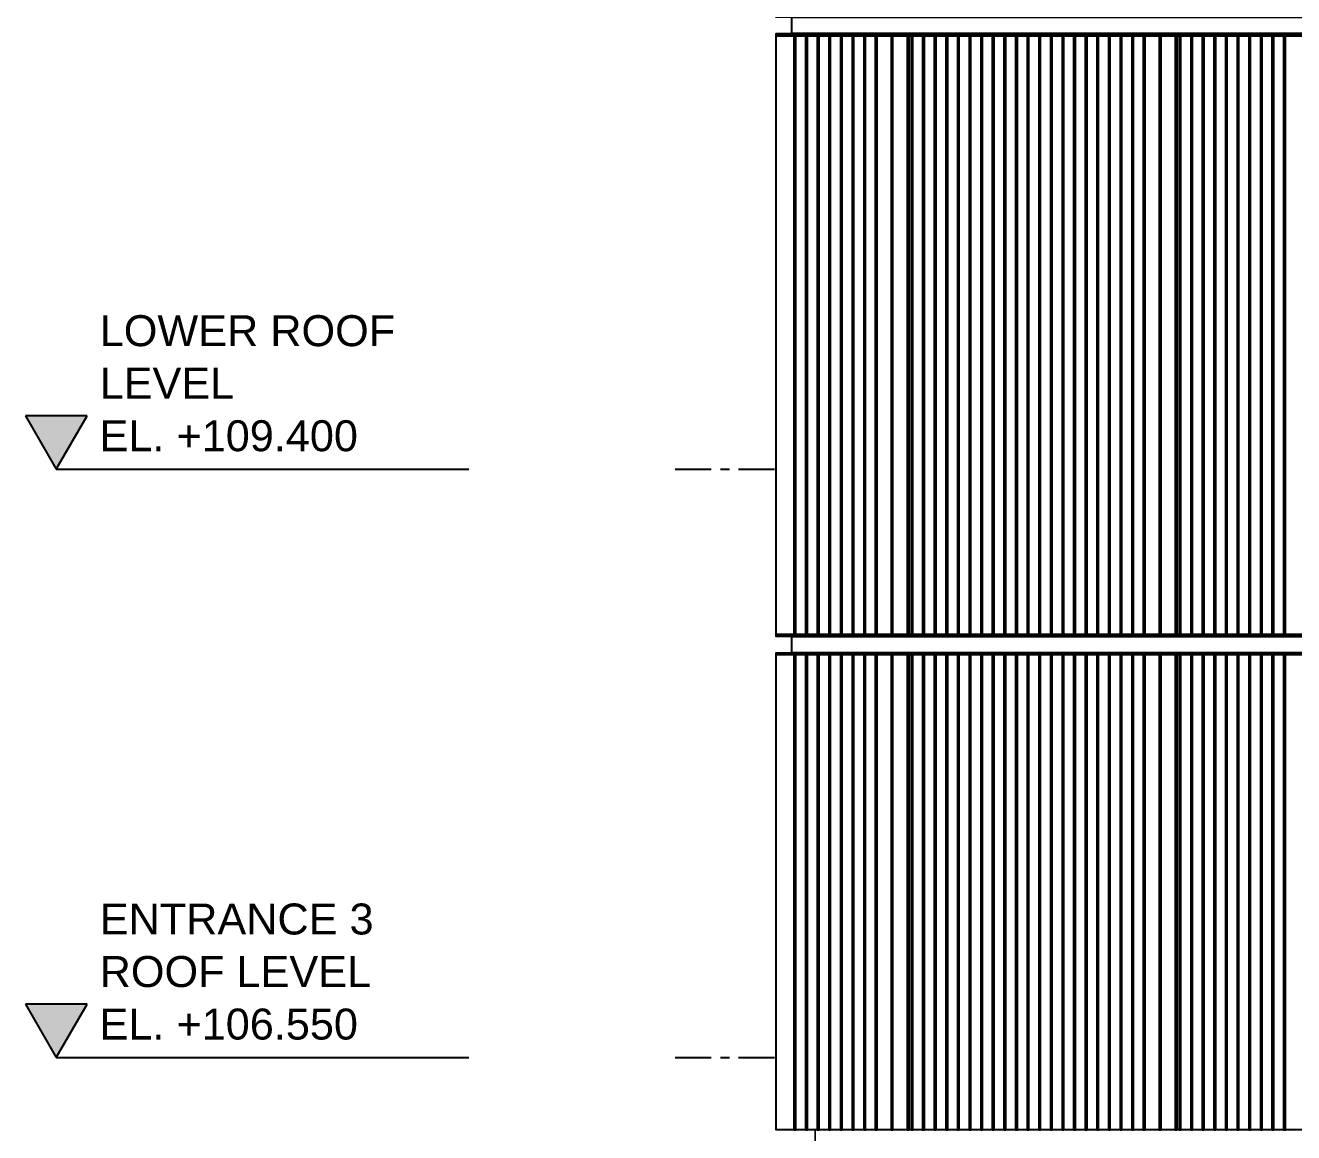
# Model space of a CAD drawing. Header units: millimetres. Extents: x 3774 to 718460, y -768339 to 192544.
# Drawn here: x 329240 to 335387, y -760278 to -754914 of the extents above; entities that cross this region are included whole.
import ezdxf

# ---------------------------------------------------------------- set-up
doc = ezdxf.new("R2010")
doc.units = ezdxf.units.MM
for name, pattern in [('TA_GL_000.70000', [1.925, 0.7, -0.175, 0.175, -0.175, 0.7]), ('XKITLINE00', [0]), ('XKITLINE02', [4, 2, -2])]:
    doc.linetypes.add(name, pattern=pattern)
for name, color, linetype in [('000 - 0_SYM_DWG_GRIDLINE_MAIN_COLOR_251', 251, 'Continuous'), ('000 - 0_SYM_DWG_LEVEL_MAIN_COLOR_2', 2, 'Continuous'), ('000 - 0_SYM_DWG_LEVEL_TEXT', 3, 'Continuous'), ('010 - ASPG_FRAMING_SUB_COLOR_2', 2, 'Continuous'), ('010 - ASPG_FRAMING_SUB_COLOR_3', 3, 'Continuous'), ('010 - ASPG_FRAMING_WIPEOUT_', 250, 'Continuous')]:
    doc.layers.add(name, color=color, linetype=linetype)
doc.layers.add('Bolt', color=1, linetype='Continuous', lineweight=0)
doc.layers.add('Part', color=2, linetype='Continuous', lineweight=0)
doc.styles.add('Arial_1', font='arial.ttf', dxfattribs={"height": 125})
doc.styles.add('TA', font='', dxfattribs={"height": 4.5})
doc.styles.get('TA').set_extended_font_data('Cordia New')

# ---------------------------------------------------------------- blocks, each defined once
blk = doc.blocks.new('*U5900')
at = {"layer": '000 - 0_SYM_DWG_LEVEL_MAIN_COLOR_2'}
blk.add_hatch(color=256, dxfattribs=at).paths.add_polyline_path([(-167.01, 5.18), (-170, 0), (-172.99, 5.18)])
at = {"layer": '000 - 0_SYM_DWG_GRIDLINE_MAIN_COLOR_251'}
blk.add_lwpolyline([(-170, 0), (-139, 0), (-134.5, 0), (-130, 0)], dxfattribs=at)
at = {"layer": '000 - 0_SYM_DWG_LEVEL_MAIN_COLOR_2', "lineweight": 25}
for p, q in [((-167.01, 5.18), (-172.99, 5.18)), ((-172.99, 5.18), (-170, 0)), ((-170, 0), (-167.01, 5.18))]:
    blk.add_line(p, q, dxfattribs=at)
at = {"layer": '000 - 0_SYM_DWG_LEVEL_TEXT', "style": 'Arial_1'}
for tag, p in [('LV_NAME_1', (-165.78, 11.92)), ('LV_NAME_2', (-165.79, 6.83)), ('LV_NAME_3', (-165.8, 1.74))]:
    blk.add_attdef(tag, p, '', height=3, dxfattribs=at)
blk = doc.blocks.new('*U5902')
at = {"layer": '000 - 0_SYM_DWG_GRIDLINE_MAIN_COLOR_251', "linetype": 'ByBlock', "ltscale": 5}
blk.add_line((10, 0), (-759, 0), dxfattribs=at)
at = {"layer": '000 - 0_SYM_DWG_GRIDLINE_MAIN_COLOR_251', "color": 0}
blk.add_point((0, 0), dxfattribs=at)
at = {"style": 'TA', "flags": 1}
blk.add_attdef('LOCATION', (6, -6), '', height=4.5, rotation=270, dxfattribs=at)
blk = doc.blocks.new('W-1-PP19-SE-ENT3_20260407-104913_PP19_ENT3_ELE1_DIMS_1')
at = {"color": 6, "xscale": 50, "yscale": 50, "zscale": 50}
for p, values in [((-22800, 109400), {'LV_NAME_1': 'LOWER ROOF ', 'LV_NAME_2': 'LEVEL', 'LV_NAME_3': 'EL. +109.400'}), ((-22800, 106550), {'LV_NAME_1': 'ENTRANCE 3 ', 'LV_NAME_2': 'ROOF LEVEL', 'LV_NAME_3': 'EL. +106.550'})]:
    blk.add_blockref('*U5900', p, dxfattribs=at).add_auto_attribs(values)
at = {"layer": '000 - 0_SYM_DWG_GRIDLINE_MAIN_COLOR_251', "linetype": 'TA_GL_000.70000', "xscale": 50.00000000000003, "yscale": 50.00000000000003, "zscale": 50.00000000000003, "rotation": 180}
for p in [(-27800, 109400), (-27800, 106550)]:
    blk.add_blockref('*U5902', p, dxfattribs=at)
blk = doc.blocks.new('*A6483530')
at = {"layer": 'Part', "linetype": 'XKITLINE00', "lineweight": 0}
for p, q in [((2151.404537, -124.453462), (2151.623101, -124.293462)), ((2151.623101, -124.293462), (2153.627306, -124.293462)), ((2153.20587, -124.453462), (2153.147306, -124.293462)), ((2153.627306, -124.293462), (2153.84587, -124.453462))]:
    blk.add_line(p, q, dxfattribs=at)
blk = doc.blocks.new('*A6493531')
at = {"layer": 'Part', "linetype": 'XKITLINE00', "lineweight": 0}
for p, q in [((2152.449778, -124.173462), (2152.068726, -124.173462)), ((2152.068726, -124.173462), (2152.068726, -124.213462)), ((2152.449778, -124.133462), (2152.449778, -124.173462)), ((2152.484419, -124.213462), (2152.484419, -124.133462)), ((2152.724419, -124.213462), (2152.724419, -124.133462))]:
    blk.add_line(p, q, dxfattribs=at)
blk = doc.blocks.new('*A6503532')
at = {"layer": 'Part', "linetype": 'XKITLINE00', "lineweight": 0}
for p, q in [((2151.596397, -116.621462), (2151.596397, -116.573462)), ((2152.769218, -116.621462), (2151.596397, -116.621462)), ((2152.289218, -116.621462), (2152.289218, -116.573462)), ((2152.769218, -116.573462), (2152.769218, -116.621462))]:
    blk.add_line(p, q, dxfattribs=at)
blk = doc.blocks.new('*A6513533')
at = {"layer": 'Part', "linetype": 'XKITLINE00', "lineweight": 0}
for p, q in [((2151.922023, -116.861462), (2151.922023, -116.621462)), ((2151.922023, -116.621462), (2151.963592, -116.621462)), ((2152.282023, -117.421462), (2151.922023, -116.861462)), ((2151.922023, -116.861462), (2151.963592, -116.861462)), ((2151.963592, -116.861462), (2151.963592, -116.621462)), ((2151.963592, -116.861462), (2152.323592, -117.421462)), ((2152.443592, -116.621462), (2152.443592, -117.421462)), ((2152.443592, -117.421462), (2152.282023, -117.421462))]:
    blk.add_line(p, q, dxfattribs=at)
blk = doc.blocks.new('*A6523534')
at = {"layer": 'Part', "linetype": 'XKITLINE00', "lineweight": 0}
for p, q in [((2150.641605, -116.573462), (2150.641605, -116.621462)), ((2150.641605, -116.621462), (2151.596397, -116.621462))]:
    blk.add_line(p, q, dxfattribs=at)
blk = doc.blocks.new('*A6533535')
at = {"layer": 'Part', "linetype": 'XKITLINE00', "lineweight": 0}
for p, q in [((2150.641605, -116.861462), (2150.641605, -116.621462)), ((2151.361605, -117.421462), (2150.641605, -116.861462)), ((2151.601605, -117.421462), (2151.361605, -117.421462))]:
    blk.add_line(p, q, dxfattribs=at)
blk = doc.blocks.new('*A6543536')
at = {"layer": 'Part', "linetype": 'XKITLINE00', "lineweight": 0}
for p, q in [((2166.645257, -124.453462), (2166.863821, -124.293462)), ((2166.863821, -124.293462), (2168.868026, -124.293462)), ((2168.44659, -124.453462), (2168.388026, -124.293462)), ((2168.868026, -124.293462), (2169.08659, -124.453462))]:
    blk.add_line(p, q, dxfattribs=at)
blk = doc.blocks.new('*A6553537')
at = {"layer": 'Part', "linetype": 'XKITLINE00', "lineweight": 0}
for p, q in [((2168.868026, -124.213462), (2166.863821, -124.213462)), ((2166.863821, -124.213462), (2166.863821, -124.293462)), ((2166.863821, -124.293462), (2168.868026, -124.293462)), ((2168.388026, -124.293462), (2168.388026, -124.213462)), ((2168.868026, -124.293462), (2168.868026, -124.213462))]:
    blk.add_line(p, q, dxfattribs=at)
blk = doc.blocks.new('*A6563538')
at = {"layer": 'Part', "linetype": 'XKITLINE00', "lineweight": 0}
for p, q in [((2167.690498, -124.173462), (2167.309447, -124.173462)), ((2167.309447, -124.173462), (2167.309447, -124.213462)), ((2167.690498, -124.133462), (2167.690498, -124.173462)), ((2167.725139, -124.213462), (2167.725139, -124.133462)), ((2167.965139, -124.213462), (2167.965139, -124.133462))]:
    blk.add_line(p, q, dxfattribs=at)
blk = doc.blocks.new('*A6573539')
at = {"layer": 'Part', "linetype": 'XKITLINE00', "lineweight": 0}
for p, q in [((2166.837877, -116.621462), (2166.837877, -116.573462)), ((2168.010697, -116.621462), (2166.837877, -116.621462)), ((2167.530697, -116.621462), (2167.530697, -116.573462)), ((2168.010697, -116.573462), (2168.010697, -116.621462))]:
    blk.add_line(p, q, dxfattribs=at)
blk = doc.blocks.new('*A6583540')
at = {"layer": 'Part', "linetype": 'XKITLINE00', "lineweight": 0}
for p, q in [((2167.163502, -116.861462), (2167.163502, -116.621462)), ((2167.163502, -116.621462), (2167.205071, -116.621462)), ((2167.523502, -117.421462), (2167.163502, -116.861462)), ((2167.163502, -116.861462), (2167.205071, -116.861462)), ((2167.205071, -116.861462), (2167.205071, -116.621462)), ((2167.205071, -116.861462), (2167.565071, -117.421462)), ((2167.685071, -116.621462), (2167.685071, -117.421462)), ((2167.685071, -117.421462), (2167.523502, -117.421462))]:
    blk.add_line(p, q, dxfattribs=at)
blk = doc.blocks.new('*A6843566')
at = {"layer": 'Bolt'}
blk.add_hatch(color=256, dxfattribs=at).paths.add_polyline_path([(2151.947, -123.923), (2151.95, -123.912), (2151.955, -123.902), (2151.962, -123.894), (2151.97, -123.887), (2151.98, -123.882), (2151.991, -123.879), (2152.002, -123.877), (2152.013, -123.879), (2152.023, -123.882), (2152.033, -123.887), (2152.041, -123.894), (2152.048, -123.902), (2152.053, -123.912), (2152.057, -123.923), (2152.058, -123.933), (2152.057, -123.944), (2152.053, -123.955), (2152.048, -123.965), (2152.041, -123.973), (2152.033, -123.98), (2152.023, -123.985), (2152.013, -123.988), (2152.002, -123.989), (2151.991, -123.988), (2151.98, -123.985), (2151.97, -123.98), (2151.962, -123.973), (2151.955, -123.965), (2151.95, -123.955), (2151.947, -123.944), (2151.946, -123.933)], flags=17)
at = {"layer": 'Bolt', "linetype": 'XKITLINE00', "lineweight": 0}
for p, q in [((2152.002, -124.045), (2152.002, -123.821)), ((2152.114, -123.933), (2151.89, -123.933))]:
    blk.add_line(p, q, dxfattribs=at)
blk = doc.blocks.new('*A6853567')
at = {"layer": 'Bolt'}
blk.add_hatch(color=256, dxfattribs=at).paths.add_polyline_path([(2151.826, -124.293), (2151.826, -124.213), (2152.178, -124.213), (2152.178, -124.293)], flags=17)
at = {"layer": 'Bolt', "linetype": 'XKITLINE00', "lineweight": 0}
for p, q in [((2151.826, -124.293), (2151.826, -124.213)), ((2152.002, -124.357), (2152.002, -124.013)), ((2152.178, -124.293), (2152.178, -124.213))]:
    blk.add_line(p, q, dxfattribs=at)
at = {"layer": 'Bolt', "linetype": 'XKITLINE02', "lineweight": 0}
for p, q in [((2151.826, -124.293), (2151.826, -124.213)), ((2152.002, -124.357), (2152.002, -124.013)), ((2152.178, -124.293), (2152.178, -124.213))]:
    blk.add_line(p, q, dxfattribs=at)
blk = doc.blocks.new('*A6863568')
at = {"layer": 'Bolt', "linetype": 'XKITLINE02', "lineweight": 0}
blk.add_line((2152.700859, -123.933462), (2152.403501, -123.933462), dxfattribs=at)
blk = doc.blocks.new('*A6873569')
at = {"layer": 'Bolt'}
for points in [[(2151.934, -124.293), (2151.934, -124.213), (2152.207, -124.213), (2152.207, -124.293)], [(2153.043, -124.293), (2153.043, -124.213), (2153.316, -124.213), (2153.316, -124.293)]]:
    blk.add_hatch(color=256, dxfattribs=at).paths.add_polyline_path(points, flags=17)
at = {"layer": 'Bolt', "linetype": 'XKITLINE00', "lineweight": 0}
for p, q in [((2151.934, -124.293), (2151.934, -124.213)), ((2152.071, -124.357), (2152.071, -124.013)), ((2152.207, -124.293), (2152.207, -124.213)), ((2153.043, -124.293), (2153.043, -124.213)), ((2153.179, -124.357), (2153.179, -124.013)), ((2153.316, -124.293), (2153.316, -124.213))]:
    blk.add_line(p, q, dxfattribs=at)
blk = doc.blocks.new('*A6883570')
at = {"layer": 'Bolt'}
for points in [[(2152.467, -116.525), (2152.467, -116.573), (2152.314, -116.573), (2152.314, -116.525)], [(2152.527, -116.573), (2152.527, -116.621), (2152.254, -116.621), (2152.254, -116.573)]]:
    blk.add_hatch(color=256, dxfattribs=at).paths.add_polyline_path(points, flags=17)
at = {"layer": 'Bolt', "linetype": 'XKITLINE02', "lineweight": 0}
for p, q in [((2151.898, -116.573), (2151.898, -116.525)), ((2151.975, -116.685), (2151.975, -116.341)), ((2152.051, -116.573), (2152.051, -116.525)), ((2151.838, -116.621), (2151.838, -116.573)), ((2152.111, -116.621), (2152.111, -116.573))]:
    blk.add_line(p, q, dxfattribs=at)
at = {"layer": 'Bolt', "linetype": 'XKITLINE00', "lineweight": 0}
for p, q in [((2152.314, -116.573), (2152.314, -116.525)), ((2152.391, -116.685), (2152.391, -116.341)), ((2152.467, -116.573), (2152.467, -116.525)), ((2152.254, -116.621), (2152.254, -116.573)), ((2152.527, -116.621), (2152.527, -116.573))]:
    blk.add_line(p, q, dxfattribs=at)
blk = doc.blocks.new('*A6893571')
at = {"layer": 'Bolt'}
for points in [[(2151.178, -116.525), (2151.178, -116.573), (2151.066, -116.573), (2151.066, -116.525)], [(2151.298, -116.573), (2151.298, -116.621), (2150.946, -116.621), (2150.946, -116.573)]]:
    blk.add_hatch(color=256, dxfattribs=at).paths.add_polyline_path(points, flags=17)
at = {"layer": 'Bolt', "linetype": 'XKITLINE00', "lineweight": 0}
for p, q in [((2151.066, -116.573), (2151.066, -116.525)), ((2151.122, -116.685), (2151.122, -116.341)), ((2151.178, -116.573), (2151.178, -116.525)), ((2150.946, -116.621), (2150.946, -116.573)), ((2151.298, -116.621), (2151.298, -116.573))]:
    blk.add_line(p, q, dxfattribs=at)
at = {"layer": 'Bolt', "linetype": 'XKITLINE02', "lineweight": 0}
for p, q in [((2151.066, -116.573), (2151.066, -116.525)), ((2151.122, -116.685), (2151.122, -116.341)), ((2151.178, -116.573), (2151.178, -116.525)), ((2150.946, -116.621), (2150.946, -116.573)), ((2151.298, -116.621), (2151.298, -116.573))]:
    blk.add_line(p, q, dxfattribs=at)
blk = doc.blocks.new('*A6903572')
at = {"layer": 'Bolt', "linetype": 'XKITLINE02', "lineweight": 0}
blk.add_line((2167.941579, -123.933462), (2167.644221, -123.933462), dxfattribs=at)
blk = doc.blocks.new('*A6913573')
at = {"layer": 'Bolt'}
for points in [[(2167.175, -124.293), (2167.175, -124.213), (2167.448, -124.213), (2167.448, -124.293)], [(2168.284, -124.293), (2168.284, -124.213), (2168.557, -124.213), (2168.557, -124.293)]]:
    blk.add_hatch(color=256, dxfattribs=at).paths.add_polyline_path(points, flags=17)
at = {"layer": 'Bolt', "linetype": 'XKITLINE00', "lineweight": 0}
for p, q in [((2167.175, -124.293), (2167.175, -124.213)), ((2167.312, -124.357), (2167.312, -124.013)), ((2167.448, -124.293), (2167.448, -124.213)), ((2168.284, -124.293), (2168.284, -124.213)), ((2168.42, -124.357), (2168.42, -124.013)), ((2168.557, -124.293), (2168.557, -124.213))]:
    blk.add_line(p, q, dxfattribs=at)
blk = doc.blocks.new('*A6923574')
at = {"layer": 'Bolt'}
for points in [[(2167.709, -116.525), (2167.709, -116.573), (2167.556, -116.573), (2167.556, -116.525)], [(2167.769, -116.573), (2167.769, -116.621), (2167.496, -116.621), (2167.496, -116.573)]]:
    blk.add_hatch(color=256, dxfattribs=at).paths.add_polyline_path(points, flags=17)
at = {"layer": 'Bolt', "linetype": 'XKITLINE02', "lineweight": 0}
for p, q in [((2167.14, -116.573), (2167.14, -116.525)), ((2167.216, -116.685), (2167.216, -116.341)), ((2167.293, -116.573), (2167.293, -116.525)), ((2167.08, -116.621), (2167.08, -116.573)), ((2167.353, -116.621), (2167.353, -116.573))]:
    blk.add_line(p, q, dxfattribs=at)
at = {"layer": 'Bolt', "linetype": 'XKITLINE00', "lineweight": 0}
for p, q in [((2167.556, -116.573), (2167.556, -116.525)), ((2167.632, -116.685), (2167.632, -116.341)), ((2167.709, -116.573), (2167.709, -116.525)), ((2167.496, -116.621), (2167.496, -116.573)), ((2167.769, -116.621), (2167.769, -116.573))]:
    blk.add_line(p, q, dxfattribs=at)
blk = doc.blocks.new('*A7043586')
at = {"layer": 'Part', "linetype": 'XKITLINE00', "lineweight": 0}
for p, q in [((2151.761605, -87.533462), (2151.761605, -87.493462)), ((2152.241605, -87.533462), (2152.241605, -87.493462)), ((2151.761605, -87.973462), (2151.761605, -87.533462)), ((2152.241605, -87.533462), (2151.761605, -87.533462)), ((2151.761605, -87.973462), (2152.078792, -87.973462)), ((2152.241605, -87.573462), (2152.241605, -87.533462))]:
    blk.add_line(p, q, dxfattribs=at)
blk = doc.blocks.new('*A7223604')
at = {"layer": 'Part', "linetype": 'XKITLINE00', "lineweight": 0}
for p, q in [((2164.730291, -68.053462), (2164.730291, -65.253462)), ((2166.808752, -68.053462), (2166.808752, -65.373149)), ((2168.608752, -68.053462), (2168.608752, -65.493462)), ((2164.730291, -80.053462), (2164.730291, -68.573462)), ((2166.808752, -80.053462), (2166.808752, -68.573462)), ((2168.608752, -80.053462), (2168.608752, -68.573462)), ((2164.730291, -82.453462), (2164.730291, -80.573462)), ((2166.808752, -82.333775), (2166.808752, -80.573462)), ((2168.608752, -82.213462), (2168.608752, -80.573462)), ((2164.730291, -92.053462), (2164.730291, -87.253462)), ((2166.808752, -92.053462), (2166.808752, -87.373149)), ((2168.608752, -92.053462), (2168.608752, -87.493462)), ((2164.730291, -104.053462), (2164.730291, -92.573462)), ((2166.808752, -104.053462), (2166.808752, -92.573462)), ((2168.608752, -104.053462), (2168.608752, -92.573462)), ((2164.730291, -116.053462), (2164.730291, -104.573462)), ((2166.808752, -116.053462), (2166.808752, -104.573462)), ((2168.608752, -116.053462), (2168.608752, -104.573462)), ((2164.730291, -124.453462), (2164.730291, -116.573462)), ((2166.808752, -124.333775), (2166.808752, -116.573462)), ((2168.608752, -124.213462), (2168.608752, -116.573462))]:
    blk.add_line(p, q, dxfattribs=at)
blk = doc.blocks.new('*A7233605')
at = {"layer": 'Part', "linetype": 'XKITLINE00', "lineweight": 0}
blk.add_line((2150.601525, -131.653462), (2150.601525, -124.453462), dxfattribs=at)
blk = doc.blocks.new('*A7253607')
at = {"layer": 'Part', "linetype": 'XKITLINE00', "lineweight": 0}
for p, q in [((2179.563596, -124.453462), (2150.601525, -124.453462)), ((2150.601525, -124.453462), (2150.601525, -131.653462)), ((2179.563596, -124.453462), (2179.563596, -131.653462)), ((2179.563596, -131.653462), (2150.601525, -131.653462))]:
    blk.add_line(p, q, dxfattribs=at)
blk = doc.blocks.new('*A7263608')
at = {"layer": 'Part', "linetype": 'XKITLINE00', "lineweight": 0}
for p, q in [((2180.065187, -116.053462), (2150.601224, -116.053462)), ((2150.601224, -116.573462), (2150.601224, -116.053462)), ((2179.56513, -116.573462), (2179.56513, -116.053462)), ((2179.597134, -116.525462), (2179.597134, -116.053462)), ((2180.033183, -116.525462), (2179.597134, -116.525462)), ((2180.033183, -116.053462), (2180.033183, -116.525462)), ((2180.065187, -116.573462), (2180.065187, -116.053462)), ((2180.065187, -116.573462), (2150.601224, -116.573462))]:
    blk.add_line(p, q, dxfattribs=at)
blk = doc.blocks.new('*A7273609')
at = {"layer": 'Part', "linetype": 'XKITLINE00', "lineweight": 0}
for p, q in [((2153.171613, -87.573462), (2152.078792, -87.573462)), ((2152.078792, -87.573462), (2152.078792, -92.053462)), ((2152.771613, -92.053462), (2152.771613, -87.573462)), ((2152.803613, -92.053462), (2152.803613, -87.573462)), ((2152.813987, -92.053462), (2152.813987, -87.573462)), ((2153.139613, -92.053462), (2153.139613, -87.573462)), ((2153.171613, -92.053462), (2153.171613, -87.573462)), ((2152.771613, -104.053462), (2152.771613, -92.573462)), ((2152.803613, -104.053462), (2152.803613, -92.573462)), ((2152.813987, -104.053462), (2152.813987, -92.573462)), ((2153.139613, -104.053462), (2153.139613, -92.573462)), ((2153.171613, -104.053462), (2153.171613, -92.573462)), ((2152.078792, -104.053462), (2152.078792, -93.105326)), ((2152.771613, -116.053462), (2152.771613, -104.573462)), ((2152.803613, -116.053462), (2152.803613, -104.573462)), ((2152.813987, -116.053462), (2152.813987, -104.573462)), ((2153.139613, -116.053462), (2153.139613, -104.573462)), ((2153.171613, -116.053462), (2153.171613, -104.573462)), ((2152.078792, -116.053462), (2152.078792, -105.105326)), ((2152.771613, -124.133462), (2152.771613, -116.573462)), ((2152.803613, -124.133462), (2152.803613, -116.573462)), ((2152.813987, -124.133462), (2152.813987, -116.573462)), ((2153.139613, -124.133462), (2153.139613, -116.573462)), ((2153.171613, -124.133462), (2153.171613, -116.573462)), ((2152.078792, -124.133462), (2152.078792, -117.105326)), ((2152.078792, -124.133462), (2153.171613, -124.133462))]:
    blk.add_line(p, q, dxfattribs=at)
blk = doc.blocks.new('*A7283610')
at = {"layer": 'Part', "linetype": 'XKITLINE00', "lineweight": 0}
for p, q in [((2151.601605, -87.573462), (2151.761605, -87.573462)), ((2151.601605, -87.573462), (2151.601605, -92.053462)), ((2151.665605, -92.053462), (2151.665605, -87.573462)), ((2151.601605, -104.053462), (2151.601605, -92.621462)), ((2151.665605, -104.053462), (2151.665605, -92.621462)), ((2151.601605, -116.053462), (2151.601605, -104.621462)), ((2151.665605, -116.053462), (2151.665605, -104.621462)), ((2151.601605, -124.133462), (2151.601605, -116.621462)), ((2151.665605, -124.133462), (2151.665605, -116.621462)), ((2151.601605, -124.133462), (2152.078792, -124.133462))]:
    blk.add_line(p, q, dxfattribs=at)
blk = doc.blocks.new('*A7293611')
at = {"layer": 'Part', "linetype": 'XKITLINE00', "lineweight": 0}
for p, q in [((2168.412333, -87.573462), (2167.319513, -87.573462)), ((2167.319513, -87.573462), (2167.319513, -92.053462)), ((2168.012333, -92.053462), (2168.012333, -87.573462)), ((2168.044333, -92.053462), (2168.044333, -87.573462)), ((2168.054707, -92.053462), (2168.054707, -87.573462)), ((2168.380333, -92.053462), (2168.380333, -87.573462)), ((2168.412333, -92.053462), (2168.412333, -87.573462)), ((2168.012333, -104.053462), (2168.012333, -92.573462)), ((2168.044333, -104.053462), (2168.044333, -92.573462)), ((2168.054707, -104.053462), (2168.054707, -92.573462)), ((2168.380333, -104.053462), (2168.380333, -92.573462)), ((2168.412333, -104.053462), (2168.412333, -92.573462)), ((2167.319513, -104.053462), (2167.319513, -93.104145)), ((2168.012333, -116.053462), (2168.012333, -104.573462)), ((2168.044333, -116.053462), (2168.044333, -104.573462)), ((2168.054707, -116.053462), (2168.054707, -104.573462)), ((2168.380333, -116.053462), (2168.380333, -104.573462)), ((2168.412333, -116.053462), (2168.412333, -104.573462)), ((2167.319513, -116.053462), (2167.319513, -105.104145)), ((2168.012333, -124.133462), (2168.012333, -116.573462)), ((2168.044333, -124.133462), (2168.044333, -116.573462)), ((2168.054707, -124.133462), (2168.054707, -116.573462)), ((2168.380333, -124.133462), (2168.380333, -116.573462)), ((2168.412333, -124.133462), (2168.412333, -116.573462)), ((2167.319513, -124.133462), (2167.319513, -117.104145)), ((2167.319513, -124.133462), (2168.412333, -124.133462))]:
    blk.add_line(p, q, dxfattribs=at)
blk = doc.blocks.new('*A7303612')
at = {"layer": 'Part', "linetype": 'XKITLINE00', "lineweight": 0}
for p, q in [((2151.623101, -124.213462), (2151.521605, -124.213462)), ((2151.521605, -124.213462), (2151.521605, -124.293462)), ((2151.521605, -124.293462), (2151.623101, -124.293462))]:
    blk.add_line(p, q, dxfattribs=at)
blk = doc.blocks.new('*A7313613')
at = {"layer": 'Part', "linetype": 'XKITLINE00', "lineweight": 0}
for p, q in [((2151.361605, -124.453462), (2151.521605, -124.293462)), ((2151.521605, -124.293462), (2151.623101, -124.293462))]:
    blk.add_line(p, q, dxfattribs=at)
blk = doc.blocks.new('*A7323614')
at = {"layer": 'Part', "linetype": 'XKITLINE00', "lineweight": 0}
for p, q in [((2151.761605, -124.213462), (2151.761605, -124.133462)), ((2152.241605, -124.173462), (2152.241605, -124.133462))]:
    blk.add_line(p, q, dxfattribs=at)
blk = doc.blocks.new('*A7333615')
at = {"layer": 'Part', "linetype": 'XKITLINE00', "lineweight": 0}
for p, q in [((2153.627306, -124.213462), (2151.623101, -124.213462)), ((2151.623101, -124.213462), (2151.623101, -124.293462)), ((2151.623101, -124.293462), (2153.627306, -124.293462)), ((2153.147306, -124.293462), (2153.147306, -124.213462)), ((2153.627306, -124.293462), (2153.627306, -124.213462))]:
    blk.add_line(p, q, dxfattribs=at)
blk = doc.blocks.new('*A7423624')
at = {"layer": 'Bolt', "linetype": 'XKITLINE02', "lineweight": 0}
blk.add_line((2167.790267, -87.773462), (2168.087625, -87.773462), dxfattribs=at)
blk = doc.blocks.new('*A7433625')
at = {"layer": 'Bolt'}
blk.add_hatch(color=256, dxfattribs=at).paths.add_polyline_path([(2152.123, -87.825), (2152.102, -87.829), (2151.902, -87.829), (2151.88, -87.825), (2151.862, -87.813), (2151.85, -87.795), (2151.846, -87.773), (2151.85, -87.752), (2151.862, -87.734), (2151.88, -87.722), (2151.902, -87.717), (2152.102, -87.717), (2152.123, -87.722), (2152.141, -87.734), (2152.153, -87.752), (2152.158, -87.773), (2152.153, -87.795), (2152.141, -87.813)], flags=17)
at = {"layer": 'Bolt', "linetype": 'XKITLINE00', "lineweight": 0}
for p, q in [((2152.114, -87.773), (2151.89, -87.773)), ((2152.002, -87.661), (2152.002, -87.885))]:
    blk.add_line(p, q, dxfattribs=at)
blk = doc.blocks.new('*A7443626')
at = {"layer": 'Bolt', "linetype": 'XKITLINE02', "lineweight": 0}
blk.add_line((2152.549547, -87.773462), (2152.846905, -87.773462), dxfattribs=at)
blk = doc.blocks.new('*A7813663')
at = {"layer": 'Part', "linetype": 'XKITLINE00', "lineweight": 0}
for p, q in [((2180.065187, -104.053462), (2150.601224, -104.053462)), ((2150.601224, -104.573462), (2150.601224, -104.053462)), ((2179.56513, -104.573462), (2179.56513, -104.053462)), ((2179.597134, -104.525462), (2179.597134, -104.053462)), ((2180.033183, -104.053462), (2180.033183, -104.525462)), ((2180.065187, -104.573462), (2180.065187, -104.053462)), ((2180.065187, -104.573462), (2150.601224, -104.573462)), ((2180.033183, -104.525462), (2179.597134, -104.525462))]:
    blk.add_line(p, q, dxfattribs=at)
blk = doc.blocks.new('*A7823664')
at = {"layer": 'Part', "linetype": 'XKITLINE00', "lineweight": 0}
for p, q in [((2151.596397, -104.621462), (2151.596397, -104.573462)), ((2152.769218, -104.621462), (2151.596397, -104.621462)), ((2152.289218, -104.621462), (2152.289218, -104.573462)), ((2152.769218, -104.573462), (2152.769218, -104.621462))]:
    blk.add_line(p, q, dxfattribs=at)
blk = doc.blocks.new('*A7833665')
at = {"layer": 'Part', "linetype": 'XKITLINE00', "lineweight": 0}
for p, q in [((2151.922023, -104.861462), (2151.922023, -104.621462)), ((2151.922023, -104.621462), (2151.963592, -104.621462)), ((2151.963592, -104.861462), (2151.963592, -104.621462)), ((2152.443592, -104.621462), (2152.443592, -105.421462)), ((2152.282023, -105.421462), (2151.922023, -104.861462)), ((2151.922023, -104.861462), (2151.963592, -104.861462)), ((2151.963592, -104.861462), (2152.323592, -105.421462)), ((2152.443592, -105.421462), (2152.282023, -105.421462))]:
    blk.add_line(p, q, dxfattribs=at)
blk = doc.blocks.new('*A7843666')
at = {"layer": 'Part', "linetype": 'XKITLINE00', "lineweight": 0}
for p, q in [((2150.641605, -104.573462), (2150.641605, -104.621462)), ((2150.641605, -104.621462), (2151.596397, -104.621462))]:
    blk.add_line(p, q, dxfattribs=at)
blk = doc.blocks.new('*A7853667')
at = {"layer": 'Part', "linetype": 'XKITLINE00', "lineweight": 0}
for p, q in [((2150.641605, -104.861462), (2150.641605, -104.621462)), ((2151.361605, -105.421462), (2150.641605, -104.861462)), ((2151.601605, -105.421462), (2151.361605, -105.421462))]:
    blk.add_line(p, q, dxfattribs=at)
blk = doc.blocks.new('*A7863668')
at = {"layer": 'Part', "linetype": 'XKITLINE00', "lineweight": 0}
for p, q in [((2166.837877, -104.621462), (2166.837877, -104.573462)), ((2168.010697, -104.621462), (2166.837877, -104.621462)), ((2167.530697, -104.621462), (2167.530697, -104.573462)), ((2168.010697, -104.573462), (2168.010697, -104.621462))]:
    blk.add_line(p, q, dxfattribs=at)
blk = doc.blocks.new('*A7873669')
at = {"layer": 'Part', "linetype": 'XKITLINE00', "lineweight": 0}
for p, q in [((2167.163502, -104.861462), (2167.163502, -104.621462)), ((2167.163502, -104.621462), (2167.205071, -104.621462)), ((2167.205071, -104.861462), (2167.205071, -104.621462)), ((2167.685071, -104.621462), (2167.685071, -105.421462)), ((2167.523502, -105.421462), (2167.163502, -104.861462)), ((2167.163502, -104.861462), (2167.205071, -104.861462)), ((2167.205071, -104.861462), (2167.565071, -105.421462)), ((2167.685071, -105.421462), (2167.523502, -105.421462))]:
    blk.add_line(p, q, dxfattribs=at)
blk = doc.blocks.new('*A7903672')
at = {"layer": 'Part', "linetype": 'XKITLINE00', "lineweight": 0}
for p, q in [((2180.065187, -92.053462), (2150.601224, -92.053462)), ((2150.601224, -92.573462), (2150.601224, -92.053462)), ((2179.56513, -92.573462), (2179.56513, -92.053462)), ((2179.597134, -92.525462), (2179.597134, -92.053462)), ((2180.033183, -92.053462), (2180.033183, -92.525462)), ((2180.065187, -92.573462), (2180.065187, -92.053462)), ((2180.065187, -92.573462), (2150.601224, -92.573462)), ((2180.033183, -92.525462), (2179.597134, -92.525462))]:
    blk.add_line(p, q, dxfattribs=at)
blk = doc.blocks.new('*A7913673')
at = {"layer": 'Part', "linetype": 'XKITLINE00', "lineweight": 0}
for p, q in [((2166.837877, -92.621462), (2166.837877, -92.573462)), ((2168.010697, -92.621462), (2166.837877, -92.621462)), ((2167.530697, -92.621462), (2167.530697, -92.573462)), ((2168.010697, -92.573462), (2168.010697, -92.621462))]:
    blk.add_line(p, q, dxfattribs=at)
blk = doc.blocks.new('*A7923674')
at = {"layer": 'Part', "linetype": 'XKITLINE00', "lineweight": 0}
for p, q in [((2167.163502, -92.861462), (2167.163502, -92.621462)), ((2167.163502, -92.621462), (2167.205071, -92.621462)), ((2167.523502, -93.421462), (2167.163502, -92.861462)), ((2167.163502, -92.861462), (2167.205071, -92.861462)), ((2167.205071, -92.861462), (2167.205071, -92.621462)), ((2167.205071, -92.861462), (2167.565071, -93.421462)), ((2167.685071, -92.621462), (2167.685071, -93.421462)), ((2167.685071, -93.421462), (2167.523502, -93.421462))]:
    blk.add_line(p, q, dxfattribs=at)
blk = doc.blocks.new('*A7933675')
at = {"layer": 'Part', "linetype": 'XKITLINE00', "lineweight": 0}
for p, q in [((2151.596397, -92.621462), (2151.596397, -92.573462)), ((2152.769218, -92.621462), (2151.596397, -92.621462)), ((2152.289218, -92.621462), (2152.289218, -92.573462)), ((2152.769218, -92.573462), (2152.769218, -92.621462))]:
    blk.add_line(p, q, dxfattribs=at)
blk = doc.blocks.new('*A7943676')
at = {"layer": 'Part', "linetype": 'XKITLINE00', "lineweight": 0}
for p, q in [((2151.922023, -92.861462), (2151.922023, -92.621462)), ((2151.922023, -92.621462), (2151.963592, -92.621462)), ((2152.282023, -93.421462), (2151.922023, -92.861462)), ((2151.922023, -92.861462), (2151.963592, -92.861462)), ((2151.963592, -92.861462), (2151.963592, -92.621462)), ((2151.963592, -92.861462), (2152.323592, -93.421462)), ((2152.443592, -92.621462), (2152.443592, -93.421462)), ((2152.443592, -93.421462), (2152.282023, -93.421462))]:
    blk.add_line(p, q, dxfattribs=at)
blk = doc.blocks.new('*A7953677')
at = {"layer": 'Part', "linetype": 'XKITLINE00', "lineweight": 0}
for p, q in [((2150.641605, -92.573462), (2150.641605, -92.621462)), ((2150.641605, -92.621462), (2151.596397, -92.621462))]:
    blk.add_line(p, q, dxfattribs=at)
blk = doc.blocks.new('*A7963678')
at = {"layer": 'Part', "linetype": 'XKITLINE00', "lineweight": 0}
for p, q in [((2150.641605, -92.861462), (2150.641605, -92.621462)), ((2151.361605, -93.421462), (2150.641605, -92.861462)), ((2151.601605, -93.421462), (2151.361605, -93.421462))]:
    blk.add_line(p, q, dxfattribs=at)
blk = doc.blocks.new('*A8073689')
at = {"layer": 'Bolt'}
for points in [[(2152.527, -104.573), (2152.527, -104.621), (2152.254, -104.621), (2152.254, -104.573)], [(2152.467, -104.525), (2152.467, -104.573), (2152.314, -104.573), (2152.314, -104.525)]]:
    blk.add_hatch(color=256, dxfattribs=at).paths.add_polyline_path(points, flags=17)
at = {"layer": 'Bolt', "linetype": 'XKITLINE02', "lineweight": 0}
for p, q in [((2151.838, -104.621), (2151.838, -104.573)), ((2151.898, -104.573), (2151.898, -104.525)), ((2151.975, -104.685), (2151.975, -104.341)), ((2152.051, -104.573), (2152.051, -104.525)), ((2152.111, -104.621), (2152.111, -104.573))]:
    blk.add_line(p, q, dxfattribs=at)
at = {"layer": 'Bolt', "linetype": 'XKITLINE00', "lineweight": 0}
for p, q in [((2152.254, -104.621), (2152.254, -104.573)), ((2152.314, -104.573), (2152.314, -104.525)), ((2152.391, -104.685), (2152.391, -104.341)), ((2152.467, -104.573), (2152.467, -104.525)), ((2152.527, -104.621), (2152.527, -104.573))]:
    blk.add_line(p, q, dxfattribs=at)
blk = doc.blocks.new('*A8083690')
at = {"layer": 'Bolt'}
for points in [[(2151.298, -104.573), (2151.298, -104.621), (2150.946, -104.621), (2150.946, -104.573)], [(2151.178, -104.525), (2151.178, -104.573), (2151.066, -104.573), (2151.066, -104.525)]]:
    blk.add_hatch(color=256, dxfattribs=at).paths.add_polyline_path(points, flags=17)
at = {"layer": 'Bolt', "linetype": 'XKITLINE00', "lineweight": 0}
for p, q in [((2150.946, -104.621), (2150.946, -104.573)), ((2151.066, -104.573), (2151.066, -104.525)), ((2151.122, -104.685), (2151.122, -104.341)), ((2151.178, -104.573), (2151.178, -104.525)), ((2151.298, -104.621), (2151.298, -104.573))]:
    blk.add_line(p, q, dxfattribs=at)
at = {"layer": 'Bolt', "linetype": 'XKITLINE02', "lineweight": 0}
for p, q in [((2150.946, -104.621), (2150.946, -104.573)), ((2151.066, -104.573), (2151.066, -104.525)), ((2151.122, -104.685), (2151.122, -104.341)), ((2151.178, -104.573), (2151.178, -104.525)), ((2151.298, -104.621), (2151.298, -104.573))]:
    blk.add_line(p, q, dxfattribs=at)
blk = doc.blocks.new('*A8093691')
at = {"layer": 'Bolt'}
for points in [[(2167.769, -104.573), (2167.769, -104.621), (2167.496, -104.621), (2167.496, -104.573)], [(2167.709, -104.525), (2167.709, -104.573), (2167.556, -104.573), (2167.556, -104.525)]]:
    blk.add_hatch(color=256, dxfattribs=at).paths.add_polyline_path(points, flags=17)
at = {"layer": 'Bolt', "linetype": 'XKITLINE02', "lineweight": 0}
for p, q in [((2167.08, -104.621), (2167.08, -104.573)), ((2167.14, -104.573), (2167.14, -104.525)), ((2167.216, -104.685), (2167.216, -104.341)), ((2167.293, -104.573), (2167.293, -104.525)), ((2167.353, -104.621), (2167.353, -104.573))]:
    blk.add_line(p, q, dxfattribs=at)
at = {"layer": 'Bolt', "linetype": 'XKITLINE00', "lineweight": 0}
for p, q in [((2167.496, -104.621), (2167.496, -104.573)), ((2167.556, -104.573), (2167.556, -104.525)), ((2167.632, -104.685), (2167.632, -104.341)), ((2167.709, -104.573), (2167.709, -104.525)), ((2167.769, -104.621), (2167.769, -104.573))]:
    blk.add_line(p, q, dxfattribs=at)
blk = doc.blocks.new('*A8113693')
at = {"layer": 'Bolt'}
for points in [[(2167.769, -92.573), (2167.769, -92.621), (2167.496, -92.621), (2167.496, -92.573)], [(2167.709, -92.525), (2167.709, -92.573), (2167.556, -92.573), (2167.556, -92.525)]]:
    blk.add_hatch(color=256, dxfattribs=at).paths.add_polyline_path(points, flags=17)
at = {"layer": 'Bolt', "linetype": 'XKITLINE02', "lineweight": 0}
for p, q in [((2167.216, -92.685), (2167.216, -92.341)), ((2167.08, -92.621), (2167.08, -92.573)), ((2167.14, -92.573), (2167.14, -92.525)), ((2167.293, -92.573), (2167.293, -92.525)), ((2167.353, -92.621), (2167.353, -92.573))]:
    blk.add_line(p, q, dxfattribs=at)
at = {"layer": 'Bolt', "linetype": 'XKITLINE00', "lineweight": 0}
for p, q in [((2167.632, -92.685), (2167.632, -92.341)), ((2167.496, -92.621), (2167.496, -92.573)), ((2167.556, -92.573), (2167.556, -92.525)), ((2167.709, -92.573), (2167.709, -92.525)), ((2167.769, -92.621), (2167.769, -92.573))]:
    blk.add_line(p, q, dxfattribs=at)
blk = doc.blocks.new('*A8123694')
at = {"layer": 'Bolt'}
for points in [[(2152.527, -92.573), (2152.527, -92.621), (2152.254, -92.621), (2152.254, -92.573)], [(2152.467, -92.525), (2152.467, -92.573), (2152.314, -92.573), (2152.314, -92.525)]]:
    blk.add_hatch(color=256, dxfattribs=at).paths.add_polyline_path(points, flags=17)
at = {"layer": 'Bolt', "linetype": 'XKITLINE02', "lineweight": 0}
for p, q in [((2151.975, -92.685), (2151.975, -92.341)), ((2151.838, -92.621), (2151.838, -92.573)), ((2151.898, -92.573), (2151.898, -92.525)), ((2152.051, -92.573), (2152.051, -92.525)), ((2152.111, -92.621), (2152.111, -92.573))]:
    blk.add_line(p, q, dxfattribs=at)
at = {"layer": 'Bolt', "linetype": 'XKITLINE00', "lineweight": 0}
for p, q in [((2152.391, -92.685), (2152.391, -92.341)), ((2152.254, -92.621), (2152.254, -92.573)), ((2152.314, -92.573), (2152.314, -92.525)), ((2152.467, -92.573), (2152.467, -92.525)), ((2152.527, -92.621), (2152.527, -92.573))]:
    blk.add_line(p, q, dxfattribs=at)
blk = doc.blocks.new('*A8133695')
at = {"layer": 'Bolt'}
for points in [[(2151.298, -92.573), (2151.298, -92.621), (2150.946, -92.621), (2150.946, -92.573)], [(2151.178, -92.525), (2151.178, -92.573), (2151.066, -92.573), (2151.066, -92.525)]]:
    blk.add_hatch(color=256, dxfattribs=at).paths.add_polyline_path(points, flags=17)
at = {"layer": 'Bolt', "linetype": 'XKITLINE00', "lineweight": 0}
for p, q in [((2151.122, -92.685), (2151.122, -92.341)), ((2150.946, -92.621), (2150.946, -92.573)), ((2151.066, -92.573), (2151.066, -92.525)), ((2151.178, -92.573), (2151.178, -92.525)), ((2151.298, -92.621), (2151.298, -92.573))]:
    blk.add_line(p, q, dxfattribs=at)
at = {"layer": 'Bolt', "linetype": 'XKITLINE02', "lineweight": 0}
for p, q in [((2151.122, -92.685), (2151.122, -92.341)), ((2150.946, -92.621), (2150.946, -92.573)), ((2151.066, -92.573), (2151.066, -92.525)), ((2151.178, -92.573), (2151.178, -92.525)), ((2151.298, -92.621), (2151.298, -92.573))]:
    blk.add_line(p, q, dxfattribs=at)
blk = doc.blocks.new('*A8803762')
at = {"layer": 'Part', "linetype": 'XKITLINE00', "lineweight": 0}
for p, q in [((2150.000175, -87.253462), (2150.000175, -82.453462)), ((2150.000175, -82.453462), (2179.569525, -82.453462)), ((2179.569525, -87.253462), (2179.569525, -82.453462)), ((2150.000175, -87.253462), (2179.569525, -87.253462))]:
    blk.add_line(p, q, dxfattribs=at)
blk = doc.blocks.new('*A8843766')
at = {"layer": 'Part', "linetype": 'XKITLINE00', "lineweight": 0}
for p, q in [((2166.645256, -87.253462), (2166.86382, -87.413462)), ((2166.86382, -87.413462), (2168.868025, -87.413462)), ((2168.388025, -87.413462), (2168.446589, -87.253462)), ((2168.868025, -87.413462), (2169.086589, -87.253462))]:
    blk.add_line(p, q, dxfattribs=at)
blk = doc.blocks.new('*A8853767')
at = {"layer": 'Part', "linetype": 'XKITLINE00', "lineweight": 0}
for p, q in [((2166.86382, -87.493462), (2166.86382, -87.413462)), ((2166.86382, -87.413462), (2168.868025, -87.413462)), ((2166.86382, -87.493462), (2168.868025, -87.493462)), ((2168.388025, -87.493462), (2168.388025, -87.413462)), ((2168.868025, -87.413462), (2168.868025, -87.493462))]:
    blk.add_line(p, q, dxfattribs=at)
blk = doc.blocks.new('*A8863768')
at = {"layer": 'Part', "linetype": 'XKITLINE00', "lineweight": 0}
for p, q in [((2167.766707, -87.573462), (2167.766707, -87.493462)), ((2168.1824, -87.533462), (2168.1824, -87.493462)), ((2168.4224, -87.533462), (2168.4224, -87.493462)), ((2167.801348, -87.573462), (2167.801348, -87.533462)), ((2167.801348, -87.533462), (2168.4224, -87.533462)), ((2168.041348, -87.573462), (2168.041348, -87.533462))]:
    blk.add_line(p, q, dxfattribs=at)
blk = doc.blocks.new('*A8873769')
at = {"layer": 'Part', "linetype": 'XKITLINE00', "lineweight": 0}
for p, q in [((2152.525987, -87.573462), (2152.525987, -87.493462)), ((2152.941679, -87.533462), (2152.941679, -87.493462)), ((2153.181679, -87.533462), (2153.181679, -87.493462)), ((2152.560628, -87.573462), (2152.560628, -87.533462)), ((2152.560628, -87.533462), (2153.181679, -87.533462)), ((2152.800628, -87.573462), (2152.800628, -87.533462))]:
    blk.add_line(p, q, dxfattribs=at)
blk = doc.blocks.new('*A8883770')
at = {"layer": 'Part', "linetype": 'XKITLINE00', "lineweight": 0}
for p, q in [((2151.361605, -87.253462), (2151.521605, -87.413462)), ((2151.521605, -87.413462), (2151.6231, -87.413462))]:
    blk.add_line(p, q, dxfattribs=at)
blk = doc.blocks.new('*A8893771')
at = {"layer": 'Part', "linetype": 'XKITLINE00', "lineweight": 0}
for p, q in [((2151.521605, -87.493462), (2151.521605, -87.413462)), ((2151.521605, -87.413462), (2151.6231, -87.413462)), ((2151.6231, -87.493462), (2151.521605, -87.493462))]:
    blk.add_line(p, q, dxfattribs=at)
blk = doc.blocks.new('*A8903772')
at = {"layer": 'Part', "linetype": 'XKITLINE00', "lineweight": 0}
for p, q in [((2151.404536, -87.253462), (2151.6231, -87.413462)), ((2151.6231, -87.413462), (2153.627305, -87.413462)), ((2153.147305, -87.413462), (2153.205869, -87.253462)), ((2153.627305, -87.413462), (2153.845869, -87.253462))]:
    blk.add_line(p, q, dxfattribs=at)
blk = doc.blocks.new('*A8913773')
at = {"layer": 'Part', "linetype": 'XKITLINE00', "lineweight": 0}
for p, q in [((2151.6231, -87.493462), (2151.6231, -87.413462)), ((2151.6231, -87.413462), (2153.627305, -87.413462)), ((2151.6231, -87.493462), (2153.627305, -87.493462)), ((2153.147305, -87.493462), (2153.147305, -87.413462)), ((2153.627305, -87.413462), (2153.627305, -87.493462))]:
    blk.add_line(p, q, dxfattribs=at)
blk = doc.blocks.new('*A9093791')
at = {"layer": 'Bolt'}
for points in [[(2167.175, -87.493), (2167.175, -87.413), (2167.448, -87.413), (2167.448, -87.493)], [(2168.284, -87.493), (2168.284, -87.413), (2168.557, -87.413), (2168.557, -87.493)]]:
    blk.add_hatch(color=256, dxfattribs=at).paths.add_polyline_path(points, flags=17)
at = {"layer": 'Bolt', "linetype": 'XKITLINE00', "lineweight": 0}
for p, q in [((2167.175, -87.413), (2167.175, -87.493)), ((2167.312, -87.35), (2167.312, -87.693)), ((2167.448, -87.413), (2167.448, -87.493)), ((2168.284, -87.413), (2168.284, -87.493)), ((2168.42, -87.35), (2168.42, -87.693)), ((2168.557, -87.413), (2168.557, -87.493))]:
    blk.add_line(p, q, dxfattribs=at)
blk = doc.blocks.new('*A9103792')
at = {"layer": 'Bolt'}
blk.add_hatch(color=256, dxfattribs=at).paths.add_polyline_path([(2151.826, -87.493), (2151.826, -87.413), (2152.178, -87.413), (2152.178, -87.493)], flags=17)
at = {"layer": 'Bolt', "linetype": 'XKITLINE00', "lineweight": 0}
for p, q in [((2151.826, -87.413), (2151.826, -87.493)), ((2152.002, -87.35), (2152.002, -87.693)), ((2152.178, -87.413), (2152.178, -87.493))]:
    blk.add_line(p, q, dxfattribs=at)
at = {"layer": 'Bolt', "linetype": 'XKITLINE02', "lineweight": 0}
for p, q in [((2151.826, -87.413), (2151.826, -87.493)), ((2152.002, -87.35), (2152.002, -87.693)), ((2152.178, -87.413), (2152.178, -87.493))]:
    blk.add_line(p, q, dxfattribs=at)
blk = doc.blocks.new('*A9113793')
at = {"layer": 'Bolt'}
for points in [[(2151.934, -87.493), (2151.934, -87.413), (2152.207, -87.413), (2152.207, -87.493)], [(2153.043, -87.493), (2153.043, -87.413), (2153.316, -87.413), (2153.316, -87.493)]]:
    blk.add_hatch(color=256, dxfattribs=at).paths.add_polyline_path(points, flags=17)
at = {"layer": 'Bolt', "linetype": 'XKITLINE00', "lineweight": 0}
for p, q in [((2151.934, -87.413), (2151.934, -87.493)), ((2152.071, -87.35), (2152.071, -87.693)), ((2152.207, -87.413), (2152.207, -87.493)), ((2153.043, -87.413), (2153.043, -87.493)), ((2153.179, -87.35), (2153.179, -87.693)), ((2153.316, -87.413), (2153.316, -87.493))]:
    blk.add_line(p, q, dxfattribs=at)
blk = doc.blocks.new('W-1-PP19-SE-ENT3_20260407-111149_PP19_ENT3_SE_ELE3')
at = {"lineweight": 0, "xscale": 125, "yscale": 125, "zscale": 125}
for name in ['*A7223604', '*A8803762', '*A8883770', '*A8903772', '*A8843766', '*A8893771', '*A7283610', '*A8913773', '*A7043586', '*A9103792', '*A7433625', '*A9113793', '*A7273609', '*A8873769', '*A7443626', '*A8853767', '*A9093791', '*A7293611', '*A8863768', '*A7423624', '*A7903672', '*A7953677', '*A7963678', '*A8133695', '*A7933675', '*A8123694', '*A7943676', '*A7913673', '*A8113693', '*A7923674', '*A7813663', '*A8083690', '*A8073689', '*A8093691', '*A7843666', '*A7853667', '*A7823664', '*A7833665', '*A7863668', '*A7873669', '*A7263608', '*A6523534', '*A6533535', '*A6893571', '*A6503532', '*A6883570', '*A6513533', '*A6573539', '*A6923574', '*A6583540', '*A7323614', '*A6853567', '*A6843566', '*A6873569', '*A6493531', '*A6863568', '*A6913573', '*A6563538', '*A6903572', '*A7233605', '*A7253607', '*A7313613', '*A6483530', '*A7303612', '*A7333615', '*A6543536', '*A6553537']:
    blk.add_blockref(name, (-296446.190625, 122106.68275), dxfattribs=at)
blk = doc.blocks.new('*U5946')
blk.add_wipeout([(0, 0), (3761.7, 0), (3761.7, 2305), (0, 2305)])
at = {"color": 0}
blk.add_lwpolyline([(0, 0), (3761.7, 0), (3761.7, 2305), (0, 2305)], close=True, dxfattribs=at)
blk = doc.blocks.new('*U5938')
blk.add_wipeout([(0, 0), (8.7, 0), (8.7, 2300), (0, 2300)])
at = {"color": 0}
blk.add_lwpolyline([(0, 0), (8.7, 0), (8.7, 2300), (0, 2300)], close=True, dxfattribs=at)
blk = doc.blocks.new('*U5931')
blk.add_wipeout([(0, 0), (9.2, 0), (9.2, 8350), (0, 8350)])
at = {"color": 0}
blk.add_lwpolyline([(0, 0), (9.2, 0), (9.2, 8350), (0, 8350)], close=True, dxfattribs=at)
blk = doc.blocks.new('*U5948')
blk.add_wipeout([(0, 0), (8.7, 0), (8.7, 2900), (0, 2900)])
at = {"color": 0}
blk.add_lwpolyline([(0, 0), (8.7, 0), (8.7, 2900), (0, 2900)], close=True, dxfattribs=at)
blk = doc.blocks.new('*U5947')
blk.add_wipeout([(0, 0), (8.7, 0), (8.7, 2900), (0, 2900)])
at = {"color": 0}
blk.add_lwpolyline([(0, 0), (8.7, 0), (8.7, 2900), (0, 2900)], close=True, dxfattribs=at)
blk = doc.blocks.new('*U5945')
blk.add_wipeout([(0, -40), (3704.6, -40), (3704.6, 40), (0, 40)]).dxf.layer = '010 - ASPG_FRAMING_WIPEOUT_'
at = {"layer": '010 - ASPG_FRAMING_SUB_COLOR_3'}
blk.add_lwpolyline([(0, -40), (3704.6, -40), (3704.6, 40), (0, 40)], close=True, dxfattribs=at)
for points in [[(-40, 40), (3779.6, 40), (3779.6, 50), (-40, 50)], [(-40, -50), (3779.6, -50), (3779.6, -40), (-40, -40)]]:
    blk.add_wipeout(points).dxf.layer = '010 - ASPG_FRAMING_WIPEOUT_'
at = {"layer": '010 - ASPG_FRAMING_SUB_COLOR_2'}
for points in [[(-40, 40), (3779.6, 40), (3779.6, 50), (-40, 50)], [(-40, -50), (3779.6, -50), (3779.6, -40), (-40, -40)]]:
    blk.add_lwpolyline(points, close=True, dxfattribs=at)
blk = doc.blocks.new('*U5943')
blk.add_wipeout([(0, -40), (3704.6, -40), (3704.6, 40), (0, 40)]).dxf.layer = '010 - ASPG_FRAMING_WIPEOUT_'
at = {"layer": '010 - ASPG_FRAMING_SUB_COLOR_3'}
blk.add_lwpolyline([(0, -40), (3704.6, -40), (3704.6, 40), (0, 40)], close=True, dxfattribs=at)
for points in [[(-40, 40), (3779.6, 40), (3779.6, 50), (-40, 50)], [(-40, -50), (3779.6, -50), (3779.6, -40), (-40, -40)]]:
    blk.add_wipeout(points).dxf.layer = '010 - ASPG_FRAMING_WIPEOUT_'
at = {"layer": '010 - ASPG_FRAMING_SUB_COLOR_2'}
for points in [[(-40, 40), (3779.6, 40), (3779.6, 50), (-40, 50)], [(-40, -50), (3779.6, -50), (3779.6, -40), (-40, -40)]]:
    blk.add_lwpolyline(points, close=True, dxfattribs=at)
blk = doc.blocks.new('*U6998')
blk.add_wipeout([(0, 0), (3761.7, 0), (3761.7, 2900), (0, 2900)])
at = {"color": 0}
blk.add_lwpolyline([(0, 0), (3761.7, 0), (3761.7, 2900), (0, 2900)], close=True, dxfattribs=at)
blk = doc.blocks.new('W-1-PP19-SE-ENT3_20260407-131650_PP19_ENT3_ASPG_ELE3')
at = {"color": 251, "xscale": -1}
for name, p in [('*U6998', (-24048.3, 108600)), ('*U5946', (-24048.3, 106200))]:
    blk.add_blockref(name, p, dxfattribs=at)
at = {"color": 1}
for p in [(-27253.7, 106200), (-25954.7, 106200)]:
    blk.add_blockref('*U5931', p, dxfattribs=at)
at = {"color": 251}
for name, p in [('*U5948', (-27724.3, 108600)), ('*U5948', (-27668, 108600)), ('*U5948', (-27611.8, 108600)), ('*U5948', (-27555.5, 108600)), ('*U5948', (-27499.2, 108600)), ('*U5948', (-27442.9, 108600)), ('*U5948', (-27386.6, 108600)), ('*U5948', (-27330.3, 108600)), ('*U5948', (-27100.8, 108600)), ('*U5948', (-27044.5, 108600)), ('*U5948', (-26988.2, 108600)), ('*U5948', (-26932, 108600)), ('*U5948', (-26875.7, 108600)), ('*U5948', (-26819.4, 108600)), ('*U5948', (-26763.1, 108600)), ('*U5948', (-26706.8, 108600)), ('*U5948', (-26650.5, 108600)), ('*U5948', (-26594.2, 108600)), ('*U5948', (-26537.9, 108600)), ('*U5948', (-26481.6, 108600)), ('*U5948', (-26425.3, 108600)), ('*U5948', (-26369.1, 108600)), ('*U5948', (-26312.8, 108600)), ('*U5948', (-26256.5, 108600)), ('*U5948', (-26200.2, 108600)), ('*U5948', (-26143.9, 108600)), ('*U5948', (-26087.6, 108600)), ('*U5948', (-26031.3, 108600)), ('*U5948', (-25801.8, 108600)), ('*U5948', (-25745.5, 108600)), ('*U5948', (-25689.3, 108600)), ('*U5948', (-25633, 108600)), ('*U5948', (-25576.7, 108600)), ('*U5948', (-25520.4, 108600)), ('*U5948', (-25464.1, 108600)), ('*U5948', (-25407.8, 108600)), ('*U5948', (-25351.5, 108600)), ('*U5938', (-27724.3, 106200)), ('*U5938', (-27668, 106200)), ('*U5938', (-27611.8, 106200)), ('*U5938', (-27555.5, 106200)), ('*U5938', (-27499.2, 106200)), ('*U5938', (-27442.9, 106200)), ('*U5938', (-27386.6, 106200)), ('*U5938', (-27330.3, 106200)), ('*U5938', (-27157.1, 106200)), ('*U5938', (-27100.8, 106200)), ('*U5938', (-27044.5, 106200)), ('*U5938', (-26988.2, 106200)), ('*U5938', (-26932, 106200)), ('*U5938', (-26875.7, 106200)), ('*U5938', (-26819.4, 106200)), ('*U5938', (-26763.1, 106200)), ('*U5938', (-26706.8, 106200)), ('*U5938', (-26650.5, 106200)), ('*U5938', (-26594.2, 106200)), ('*U5938', (-26537.9, 106200)), ('*U5938', (-26481.6, 106200)), ('*U5938', (-26425.3, 106200)), ('*U5938', (-26369.1, 106200)), ('*U5938', (-26312.8, 106200)), ('*U5938', (-26256.5, 106200)), ('*U5938', (-26200.2, 106200)), ('*U5938', (-26143.9, 106200)), ('*U5938', (-26087.6, 106200)), ('*U5938', (-26031.3, 106200)), ('*U5938', (-25858.1, 106200)), ('*U5938', (-25801.8, 106200)), ('*U5938', (-25745.5, 106200)), ('*U5938', (-25689.3, 106200)), ('*U5938', (-25633, 106200)), ('*U5938', (-25576.7, 106200)), ('*U5938', (-25520.4, 106200)), ('*U5938', (-25464.1, 106200)), ('*U5938', (-25407.8, 106200)), ('*U5938', (-25351.5, 106200))]:
    blk.add_blockref(name, p, dxfattribs=at)
at = {"color": 1}
for p in [(-27175.4, 106200), (-25876.4, 106200)]:
    blk.add_blockref('*U5931', p, dxfattribs=at)
at = {"color": 251}
for name, p in [('*U5947', (-26256.5, 108600)), ('*U5938', (-26256.5, 106200))]:
    blk.add_blockref(name, p, dxfattribs=at)
for p in [(-27157.1, 108600), (-25858.1, 108600)]:
    blk.add_blockref('*U5948', p, dxfattribs=at)
at = {"color": 6, "xscale": -1}
for name, p in [('*U5945', (-24030.4, 111550)), ('*U5943', (-24030.4, 108550))]:
    blk.add_blockref(name, p, dxfattribs=at)

msp = doc.modelspace()

# ---------------------------------------------------------------- block references
at = {"color": 6}
msp.add_blockref('W-1-PP19-SE-ENT3_20260407-111149_PP19_ENT3_SE_ELE3', (360689.371, -866463.718), dxfattribs=at)

# ---------------------------------------------------------------- next in the draw order: block references
msp.add_blockref('W-1-PP19-SE-ENT3_20260407-104913_PP19_ENT3_ELE1_DIMS_1', (360689.371, -866463.718), dxfattribs=at)

# ---------------------------------------------------------------- next in the draw order: block references
msp.add_blockref('W-1-PP19-SE-ENT3_20260407-131650_PP19_ENT3_ASPG_ELE3', (360689.371, -866463.718), dxfattribs=at)

doc.saveas('drawing.dxf')
